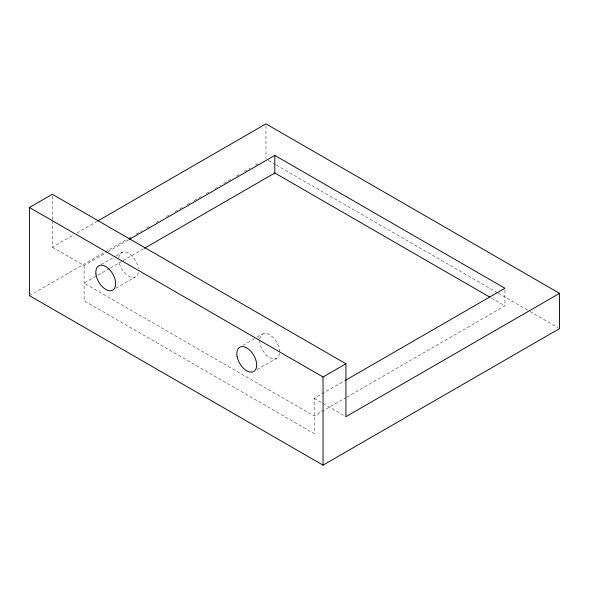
<?xml version="1.0" encoding="UTF-8"?>
<svg xmlns="http://www.w3.org/2000/svg" width="589" height="589" viewBox="0 0 589 589"><rect width="100%" height="100%" fill="white"/><g stroke="black" fill="none" stroke-linecap="round" stroke-linejoin="round"><path stroke-width="0.44" stroke-dasharray="2.94 2.21" d="M52.34 220.728L52.34 247.189L73.78 234.812M76.96 232.979L96.81 221.516M29.45 295.641L104.305 252.423M105.1 251.967L127.401 239.09M128.196 238.633L131.384 236.793M136.162 234.039L141.735 230.814M146.514 228.061L150.497 225.764M156.07 222.539L160.849 219.785M166.422 216.568L171.2 213.807M175.183 211.51L182.347 207.372M187.125 204.611L190.313 202.771M194.296 200.474L201.46 196.336M206.238 193.575L209.426 191.734M215 188.517L220.573 185.299M223.761 183.459L230.925 179.321M236.498 176.104L238.891 174.727M244.464 171.509L250.038 168.292M255.611 165.075L257.997 163.69M52.34 247.189L84.08 265.514L107.124 252.21M107.92 251.753L128.586 239.819M101.131 264.535L115.334 256.333M116.129 255.876L122.438 252.225M109.51 268.451L84.08 283.132L314.187 415.989L345.979 397.634M110.305 267.995L122.225 261.111M123.02 260.655L143.679 248.72M115.886 288.205L134.829 277.272M242.911 345.382L256.333 337.637M257.121 337.18L262.642 333.992M256.885 369.708L276.616 358.318M84.08 265.514L84.08 300.751L314.187 433.607L314.187 398.37L344.388 380.928M346.766 397.177L504.92 305.868L504.92 290.009M268.348 160.473L275.512 164.603M276.307 165.067L497.491 292.762M498.287 293.226L529.32 311.139M530.115 311.596L557.96 327.675M491.388 298.049L504.92 305.868M314.187 398.37L345.927 416.688M265.963 125.663L265.963 159.096M52.34 196.1L52.34 219.822M138.356 272.619A14.026 8.099 60 0 1 128.395 276.064A14.026 8.099 60 0 1 118.831 260.809M118.779 257.791A14.026 8.099 60 0 1 128.439 253.189A14.026 8.099 60 0 1 138.437 268.694M279.458 353.371A14.026 8.099 60 0 1 269.269 357.39A14.026 8.099 60 0 1 259.727 341.141M259.801 338.94A14.026 8.099 60 0 1 270.314 335.126A14.026 8.099 60 0 1 279.547 351.928"/><path stroke-width="0.88" d="M29.45 207.483L52.34 194.274L345.927 363.774L345.927 416.688L559.55 293.359L559.55 328.596L323.037 465.148L29.45 295.641L29.45 207.483L323.037 376.989L345.927 363.774M97.605 221.059L265.963 123.852L559.55 293.359M129.374 239.362L274.813 155.393L504.92 288.249L345.183 380.472M144.474 248.263L274.813 173.011L489.798 297.128M323.037 376.989L323.037 465.148M274.813 155.393L274.813 173.011M237.153 356.75A14.026 8.099 60 0 0 253.726 371.534A14.026 8.099 60 0 0 249.346 349.822A14.026 8.099 60 0 0 237.153 356.75M95.941 274.025A14.026 8.099 60 0 0 111.939 290.487A14.026 8.099 60 0 0 109.355 269.387A14.026 8.099 60 0 0 95.941 274.025"/></g></svg>
